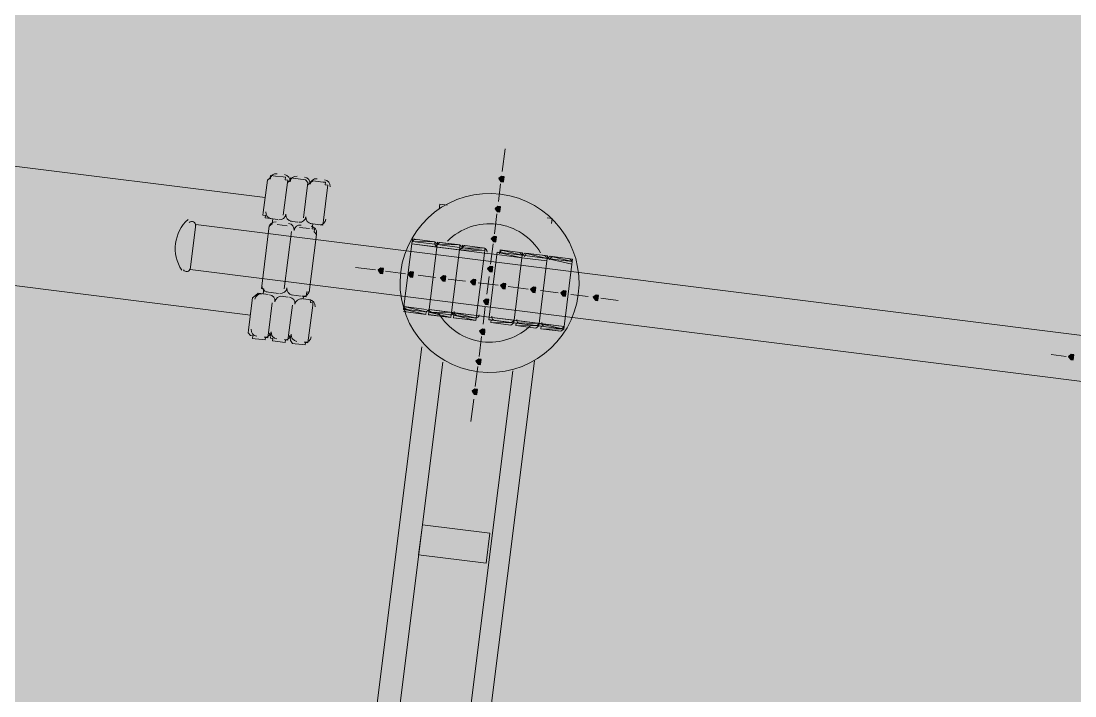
# Model space of a CAD drawing. Header units: metres. Extents: x -4 to 509425, y 7549 to 4732445.
# Drawn here: x 475975.128 to 475978.666, y 4719756.07 to 4719758.336 of the extents above; entities that cross this region are included whole.
import ezdxf

# ---------------------------------------------------------------- set-up
doc = ezdxf.new("R2010")
doc.units = ezdxf.units.M
doc.header["$LTSCALE"] = 0.01
doc.header["$MEASUREMENT"] = 0
doc.layers.get('0').update_dxf_attribs({"lineweight": 0})
doc.layers.add('_SUBESTACIÓN', color=1, linetype='Continuous')
doc.layers.add('SUBESTACION LA VID', color=253, linetype='Continuous')

# ---------------------------------------------------------------- blocks, each defined once
blk = doc.blocks.new('A$Cfff6051d')
at = {"layer": 'SUBESTACION LA VID', "transparency": 33554687}
h = blk.add_hatch(color=256, dxfattribs=at)
h.dxf.hatch_style = 2
h.paths.add_polyline_path([(475976.7486, 4719757.8049), (475976.7497, 4719757.8133), (475976.7413, 4719757.8144), (475976.7318, 4719757.807), (475976.7392, 4719757.7976), (475976.7476, 4719757.7965)])
h = blk.add_hatch(color=256, dxfattribs=at)
h.dxf.hatch_style = 2
h.paths.add_polyline_path([(475976.736, 4719757.7041), (475976.737, 4719757.7125), (475976.7286, 4719757.7136), (475976.7192, 4719757.7062), (475976.7265, 4719757.6968), (475976.7349, 4719757.6957)])
h = blk.add_hatch(color=256, dxfattribs=at)
h.dxf.hatch_style = 2
h.paths.add_polyline_path([(475976.7233, 4719757.6033), (475976.7244, 4719757.6117), (475976.716, 4719757.6128), (475976.7065, 4719757.6054), (475976.7139, 4719757.596), (475976.7223, 4719757.5949)])
h = blk.add_hatch(color=256, dxfattribs=at)
h.dxf.hatch_style = 2
h.paths.add_polyline_path([(475976.3432, 4719757.4974), (475976.3442, 4719757.5058), (475976.3358, 4719757.5069), (475976.3264, 4719757.4995), (475976.3337, 4719757.4901), (475976.3421, 4719757.489)])
h = blk.add_hatch(color=256, dxfattribs=at)
h.dxf.hatch_style = 2
h.paths.add_polyline_path([(475976.444, 4719757.4848), (475976.445, 4719757.4932), (475976.4366, 4719757.4942), (475976.4272, 4719757.4869), (475976.4345, 4719757.4774), (475976.4429, 4719757.4764)])
h = blk.add_hatch(color=256, dxfattribs=at)
h.dxf.hatch_style = 2
h.paths.add_polyline_path([(475976.7107, 4719757.5025), (475976.7118, 4719757.5109), (475976.7034, 4719757.512), (475976.6939, 4719757.5046), (475976.7013, 4719757.4952), (475976.7097, 4719757.4941)])
h = blk.add_hatch(color=256, dxfattribs=at)
h.dxf.hatch_style = 2
h.paths.add_polyline_path([(475976.5532, 4719757.4711), (475976.5542, 4719757.4795), (475976.5458, 4719757.4805), (475976.5364, 4719757.4732), (475976.5437, 4719757.4637), (475976.5521, 4719757.4627)])
h = blk.add_hatch(color=256, dxfattribs=at)
h.dxf.hatch_style = 2
h.paths.add_polyline_path([(475976.654, 4719757.4584), (475976.655, 4719757.4668), (475976.6466, 4719757.4679), (475976.6372, 4719757.4606), (475976.6445, 4719757.4511), (475976.6529, 4719757.45)])
h = blk.add_hatch(color=256, dxfattribs=at)
h.dxf.hatch_style = 2
h.paths.add_polyline_path([(475976.7548, 4719757.4458), (475976.7558, 4719757.4542), (475976.7474, 4719757.4553), (475976.738, 4719757.4479), (475976.7453, 4719757.4385), (475976.7537, 4719757.4374)])
h = blk.add_hatch(color=256, dxfattribs=at)
h.dxf.hatch_style = 2
h.paths.add_polyline_path([(475976.8556, 4719757.4332), (475976.8566, 4719757.4416), (475976.8482, 4719757.4426), (475976.8388, 4719757.4353), (475976.8461, 4719757.4258), (475976.8545, 4719757.4248)])
h = blk.add_hatch(color=256, dxfattribs=at)
h.dxf.hatch_style = 2
h.paths.add_polyline_path([(475976.9564, 4719757.4205), (475976.9575, 4719757.4289), (475976.9491, 4719757.43), (475976.9396, 4719757.4226), (475976.9469, 4719757.4132), (475976.9553, 4719757.4121)])
h = blk.add_hatch(color=256, dxfattribs=at)
h.dxf.hatch_style = 2
h.paths.add_polyline_path([(475977.0656, 4719757.4068), (475977.0667, 4719757.4152), (475977.0583, 4719757.4163), (475977.0488, 4719757.4089), (475977.0561, 4719757.3995), (475977.0645, 4719757.3984)])
h = blk.add_hatch(color=256, dxfattribs=at)
h.dxf.hatch_style = 2
h.paths.add_polyline_path([(475976.697, 4719757.3933), (475976.6981, 4719757.4017), (475976.6897, 4719757.4028), (475976.6802, 4719757.3954), (475976.6876, 4719757.386), (475976.696, 4719757.3849)])
h = blk.add_hatch(color=256, dxfattribs=at)
h.dxf.hatch_style = 2
h.paths.add_polyline_path([(475976.6844, 4719757.2925), (475976.6854, 4719757.3009), (475976.677, 4719757.302), (475976.6676, 4719757.2946), (475976.6749, 4719757.2852), (475976.6833, 4719757.2841)])
h = blk.add_hatch(color=256, dxfattribs=at)
h.dxf.hatch_style = 2
h.paths.add_polyline_path([(475976.6717, 4719757.1917), (475976.6728, 4719757.2001), (475976.6644, 4719757.2012), (475976.6549, 4719757.1938), (475976.6623, 4719757.1844), (475976.6707, 4719757.1833)])
h = blk.add_hatch(color=256, dxfattribs=at)
h.dxf.hatch_style = 2
h.paths.add_polyline_path([(475978.6617, 4719757.2067), (475978.6627, 4719757.2151), (475978.6543, 4719757.2162), (475978.6449, 4719757.2088), (475978.6522, 4719757.1994), (475978.6606, 4719757.1983)])
h = blk.add_hatch(color=256, dxfattribs=at)
h.dxf.hatch_style = 2
h.paths.add_polyline_path([(475976.6591, 4719757.0909), (475976.6602, 4719757.0993), (475976.6518, 4719757.1004), (475976.6423, 4719757.093), (475976.6496, 4719757.0836), (475976.658, 4719757.0825)])
at = {"layer": 'SUBESTACION LA VID', "lineweight": 15}
for p, q in [((475973.7465, 4719758.0192), (475975.9474, 4719757.7433)), ((475976.7529, 4719757.9068), (475976.7434, 4719757.8312)), ((475975.9548, 4719757.8021), (475975.9411, 4719757.6929)), ((475976.0073, 4719757.8126), (475975.9821, 4719757.8157)), ((475976.0745, 4719757.8041), (475976.0493, 4719757.8073)), ((475976.0083, 4719757.6845), (475976.022, 4719757.7937)), ((475976.022, 4719757.7937), (475976.0083, 4719757.6845)), ((475976.0755, 4719757.676), (475976.0892, 4719757.7852)), ((475976.0892, 4719757.7852), (475976.0755, 4719757.676)), ((475976.1417, 4719757.7957), (475976.1165, 4719757.7989)), ((475976.1427, 4719757.6676), (475976.1564, 4719757.7768)), ((475976.7381, 4719757.7892), (475976.7307, 4719757.7304)), ((475975.9642, 4719757.6729), (475975.9894, 4719757.6698)), ((475975.9726, 4719757.6719), (475975.9704, 4719757.6551)), ((475976.0314, 4719757.6645), (475976.0566, 4719757.6613)), ((475976.7255, 4719757.6884), (475976.7171, 4719757.6212)), ((475973.697, 4719757.6244), (475975.8979, 4719757.3485)), ((475975.6953, 4719757.5019), (475975.7132, 4719757.6447)), ((476071.4612, 4719745.6493), (475975.7142, 4719757.6531)), ((475975.9357, 4719757.4461), (475975.9599, 4719757.6393)), ((475975.9872, 4719757.653), (475976.0209, 4719757.6487)), ((475976.0355, 4719757.6298), (475976.0113, 4719757.4366)), ((475976.0113, 4719757.4366), (475976.0355, 4719757.6298)), ((475976.0629, 4719757.6435), (475976.0965, 4719757.6393)), ((475976.0986, 4719757.6561), (475976.1238, 4719757.6529)), ((475976.107, 4719757.655), (475976.1049, 4719757.6382)), ((475976.1195, 4719757.6193), (475976.0953, 4719757.4261)), ((475976.5091, 4719757.5961), (475976.4503, 4719757.6034)), ((475976.5931, 4719757.5855), (475976.5343, 4719757.5929)), ((475976.4398, 4719757.5877), (475976.4135, 4719757.3777)), ((475976.5238, 4719757.5772), (475976.4975, 4719757.3671)), ((475976.4975, 4719757.3671), (475976.5238, 4719757.5772)), ((475976.5994, 4719757.5677), (475976.5731, 4719757.3577)), ((475976.5731, 4719757.3577), (475976.5994, 4719757.5677)), ((475976.6771, 4719757.575), (475976.6183, 4719757.5824)), ((475976.6571, 4719757.3471), (475976.6834, 4719757.5571)), ((475976.7128, 4719757.5876), (475976.7044, 4719757.5204)), ((475976.7443, 4719757.5666), (475976.7947, 4719757.5603)), ((475976.8283, 4719757.556), (475976.8787, 4719757.5497)), ((475976.6991, 4719757.3419), (475976.7254, 4719757.5519)), ((475976.8094, 4719757.5413), (475976.7831, 4719757.3313)), ((475976.7831, 4719757.3313), (475976.8094, 4719757.5413)), ((475976.8934, 4719757.5308), (475976.8671, 4719757.3208)), ((475976.8671, 4719757.3208), (475976.8934, 4719757.5308)), ((475976.9123, 4719757.5455), (475976.9627, 4719757.5392)), ((475976.9774, 4719757.5203), (475976.9511, 4719757.3103)), ((476071.4423, 4719745.4981), (475975.6953, 4719757.5019)), ((475976.318, 4719757.5006), (475976.2508, 4719757.509)), ((475976.4188, 4719757.4879), (475976.3516, 4719757.4964)), ((475976.5196, 4719757.4753), (475976.4608, 4719757.4827)), ((475976.6204, 4719757.4627), (475976.5616, 4719757.47)), ((475976.7296, 4719757.449), (475976.6624, 4719757.4574)), ((475976.6991, 4719757.4784), (475976.6918, 4719757.4196)), ((475975.9326, 4719757.4209), (475975.9578, 4719757.4177)), ((475975.941, 4719757.4199), (475975.942, 4719757.4283)), ((475975.9924, 4719757.4219), (475975.9504, 4719757.4272)), ((475975.9998, 4719757.4125), (475976.025, 4719757.4093)), ((475976.068, 4719757.4125), (475976.0344, 4719757.4167)), ((475976.0754, 4719757.403), (475976.0764, 4719757.4114)), ((475976.8304, 4719757.4363), (475976.7632, 4719757.4448)), ((475976.9312, 4719757.4237), (475976.8724, 4719757.4311)), ((475977.032, 4719757.4111), (475976.9732, 4719757.4184)), ((475975.8916, 4719757.2981), (475975.9042, 4719757.3989)), ((475975.9714, 4719757.3904), (475975.9588, 4719757.2896)), ((475975.9588, 4719757.2896), (475975.9714, 4719757.3904)), ((475976.0386, 4719757.382), (475976.026, 4719757.2812)), ((475976.026, 4719757.2812), (475976.0386, 4719757.382)), ((475976.067, 4719757.4041), (475976.0922, 4719757.4009)), ((475976.6865, 4719757.3776), (475976.6791, 4719757.3188)), ((475977.1328, 4719757.3984), (475977.074, 4719757.4058)), ((475976.1058, 4719757.3736), (475976.0932, 4719757.2728)), ((475976.4198, 4719757.3598), (475976.4786, 4719757.3525)), ((475976.5038, 4719757.3493), (475976.5626, 4719757.3419)), ((475976.5878, 4719757.3388), (475976.6466, 4719757.3314)), ((475976.7642, 4719757.3166), (475976.7138, 4719757.323)), ((475976.8482, 4719757.3061), (475976.7978, 4719757.3124)), ((475975.9388, 4719757.2665), (475975.9136, 4719757.2697)), ((475976.6739, 4719757.2768), (475976.6654, 4719757.2096)), ((475976.9322, 4719757.2956), (475976.8818, 4719757.3019)), ((475976.006, 4719757.2581), (475975.9808, 4719757.2613)), ((475976.0732, 4719757.2497), (475976.048, 4719757.2529)), ((475976.4733, 4719757.2422), (475976.0963, 4719754.2349)), ((475978.6365, 4719757.2099), (475978.5861, 4719757.2162)), ((475976.1771, 4719754.2674), (475976.5436, 4719757.1907)), ((475976.8513, 4719757.1948), (475976.4743, 4719754.1875)), ((475976.6612, 4719757.176), (475976.6528, 4719757.1088)), ((475976.4123, 4719754.2379), (475976.7788, 4719757.1612)), ((475976.6475, 4719757.0668), (475976.6381, 4719756.9912))]:
    blk.add_line(p, q, dxfattribs=at)
at = {"layer": 'SUBESTACION LA VID', "lineweight": 0}
for p, q in [((475976.4409, 4719757.5961), (475976.5165, 4719757.5866)), ((475976.4409, 4719757.5961), (475976.5165, 4719757.5866)), ((475976.4409, 4719757.5961), (475976.5175, 4719757.595)), ((475976.4419, 4719757.6045), (475976.5175, 4719757.595)), ((475976.4419, 4719757.6045), (475976.5175, 4719757.595)), ((475976.4419, 4719757.6045), (475976.5091, 4719757.5961)), ((475976.4503, 4719757.6034), (475976.5091, 4719757.5961)), ((475976.4503, 4719757.6034), (475976.5091, 4719757.5961)), ((475976.4503, 4719757.6034), (475976.5091, 4719757.5961)), ((475976.5259, 4719757.594), (475976.6015, 4719757.5845)), ((475976.5259, 4719757.594), (475976.6015, 4719757.5845)), ((475976.5343, 4719757.5929), (475976.6015, 4719757.5845)), ((475976.5343, 4719757.5929), (475976.5931, 4719757.5855)), ((475976.5343, 4719757.5929), (475976.5931, 4719757.5855)), ((475976.5249, 4719757.5856), (475976.6005, 4719757.5761)), ((475976.5249, 4719757.5856), (475976.6005, 4719757.5761)), ((475976.5249, 4719757.5856), (475976.6015, 4719757.5845)), ((475976.5994, 4719757.5677), (475976.6845, 4719757.5655)), ((475976.6089, 4719757.575), (475976.6845, 4719757.5655)), ((475976.6089, 4719757.575), (475976.6845, 4719757.5655)), ((475976.6089, 4719757.575), (475976.6845, 4719757.5655)), ((475976.6089, 4719757.575), (475976.6845, 4719757.5655)), ((475976.6089, 4719757.575), (475976.6855, 4719757.5739)), ((475976.6099, 4719757.5834), (475976.6855, 4719757.5739)), ((475976.6099, 4719757.5834), (475976.6855, 4719757.5739)), ((475976.6099, 4719757.5834), (475976.6771, 4719757.575)), ((475976.6099, 4719757.5834), (475976.6771, 4719757.575)), ((475976.6183, 4719757.5824), (475976.6771, 4719757.575)), ((475976.6183, 4719757.5824), (475976.6771, 4719757.575)), ((475976.7265, 4719757.5603), (475976.8094, 4719757.5413)), ((475976.7349, 4719757.5592), (475976.8105, 4719757.5497)), ((475976.7349, 4719757.5592), (475976.8105, 4719757.5497)), ((475976.7359, 4719757.5676), (475976.8105, 4719757.5497)), ((475976.7359, 4719757.5676), (475976.8115, 4719757.5581)), ((475976.7359, 4719757.5676), (475976.8115, 4719757.5581)), ((475976.7359, 4719757.5676), (475976.8031, 4719757.5592)), ((475976.7359, 4719757.5676), (475976.8031, 4719757.5592)), ((475976.7443, 4719757.5666), (475976.8031, 4719757.5592)), ((475976.7443, 4719757.5666), (475976.8031, 4719757.5592)), ((475976.8199, 4719757.5571), (475976.8945, 4719757.5392)), ((475976.8199, 4719757.5571), (475976.8871, 4719757.5487)), ((475976.8199, 4719757.5571), (475976.8871, 4719757.5487)), ((475976.8199, 4719757.5571), (475976.8871, 4719757.5487)), ((475976.8199, 4719757.5571), (475976.8871, 4719757.5487)), ((475976.8283, 4719757.556), (475976.8871, 4719757.5487)), ((475976.8283, 4719757.556), (475976.8871, 4719757.5487)), ((475976.8105, 4719757.5497), (475976.8945, 4719757.5392)), ((475976.8105, 4719757.5497), (475976.8945, 4719757.5392)), ((475976.8189, 4719757.5487), (475976.8945, 4719757.5392)), ((475976.8945, 4719757.5392), (475976.9774, 4719757.5203)), ((475976.8945, 4719757.5392), (475976.9785, 4719757.5287)), ((475976.9029, 4719757.5382), (475976.9785, 4719757.5287)), ((475976.9039, 4719757.5466), (475976.9785, 4719757.5287)), ((475976.9039, 4719757.5466), (475976.9711, 4719757.5381)), ((475976.9039, 4719757.5466), (475976.9711, 4719757.5381)), ((475976.9123, 4719757.5455), (475976.9711, 4719757.5381)), ((475976.9123, 4719757.5455), (475976.9711, 4719757.5381)), ((475976.488, 4719757.3598), (475976.4135, 4719757.3777)), ((475976.4891, 4719757.3682), (475976.4135, 4719757.3777)), ((475976.487, 4719757.3514), (475976.4114, 4719757.3609)), ((475976.487, 4719757.3514), (475976.4124, 4719757.3693)), ((475976.487, 4719757.3514), (475976.4198, 4719757.3598)), ((475976.487, 4719757.3514), (475976.4198, 4719757.3598)), ((475976.5626, 4719757.3419), (475976.4954, 4719757.3503)), ((475976.571, 4719757.3409), (475976.4954, 4719757.3503)), ((475976.571, 4719757.3409), (475976.4954, 4719757.3503)), ((475976.571, 4719757.3409), (475976.4964, 4719757.3587)), ((475976.572, 4719757.3493), (475976.4964, 4719757.3587)), ((475976.572, 4719757.3493), (475976.4964, 4719757.3587)), ((475976.572, 4719757.3493), (475976.4964, 4719757.3587)), ((475976.572, 4719757.3493), (475976.4964, 4719757.3587)), ((475976.5731, 4719757.3577), (475976.4964, 4719757.3587)), ((475976.5626, 4719757.3419), (475976.5038, 4719757.3493)), ((475976.5626, 4719757.3419), (475976.5038, 4719757.3493)), ((475976.6571, 4719757.3471), (475976.5731, 4719757.3577)), ((475976.655, 4719757.3303), (475976.5804, 4719757.3482)), ((475976.656, 4719757.3387), (475976.5804, 4719757.3482)), ((475976.656, 4719757.3387), (475976.5804, 4719757.3482)), ((475976.656, 4719757.3387), (475976.5804, 4719757.3482)), ((475976.656, 4719757.3387), (475976.5804, 4719757.3482)), ((475976.656, 4719757.3387), (475976.5815, 4719757.3566)), ((475976.6466, 4719757.3314), (475976.5794, 4719757.3398)), ((475976.655, 4719757.3303), (475976.5794, 4719757.3398)), ((475976.655, 4719757.3303), (475976.5794, 4719757.3398)), ((475976.782, 4719757.3229), (475976.698, 4719757.3335)), ((475976.782, 4719757.3229), (475976.698, 4719757.3335)), ((475976.7726, 4719757.3156), (475976.7054, 4719757.324)), ((475976.782, 4719757.3229), (475976.7054, 4719757.324)), ((475976.7642, 4719757.3166), (475976.7138, 4719757.323)), ((475976.8661, 4719757.3124), (475976.782, 4719757.3229)), ((475976.8566, 4719757.3051), (475976.7894, 4719757.3135)), ((475976.8566, 4719757.3051), (475976.7894, 4719757.3135)), ((475976.8661, 4719757.3124), (475976.7894, 4719757.3135)), ((475976.8661, 4719757.3124), (475976.7904, 4719757.3219)), ((475976.8661, 4719757.3124), (475976.7904, 4719757.3219)), ((475976.8566, 4719757.3051), (475976.7978, 4719757.3124)), ((475976.9501, 4719757.3019), (475976.8661, 4719757.3124)), ((475976.9501, 4719757.3019), (475976.8745, 4719757.3114)), ((475976.9406, 4719757.2945), (475976.8734, 4719757.303)), ((475976.9406, 4719757.2945), (475976.8734, 4719757.303)), ((475976.9406, 4719757.2945), (475976.8734, 4719757.303)), ((475976.9406, 4719757.2945), (475976.8734, 4719757.303)), ((475976.9501, 4719757.3019), (475976.8734, 4719757.303)), ((475976.9406, 4719757.2945), (475976.8818, 4719757.3019))]:
    blk.add_line(p, q, dxfattribs=at)
at = {"layer": 'SUBESTACION LA VID', "lineweight": 15}
for points in [[(475975.9411, 4719757.6929), (475975.9548, 4719757.8021), (475975.9642, 4719757.8094), (475975.9653, 4719757.8178), (475975.9737, 4719757.8168), (475975.9821, 4719757.8157), (475976.0073, 4719757.8126), (475976.0157, 4719757.8115), (475976.0146, 4719757.8031), (475976.023, 4719757.8021), (475976.022, 4719757.7937), (475976.0314, 4719757.801), (475976.0325, 4719757.8094), (475976.0409, 4719757.8083), (475976.0493, 4719757.8073), (475976.0745, 4719757.8041), (475976.0829, 4719757.8031), (475976.0902, 4719757.7936), (475976.0892, 4719757.7852), (475976.0986, 4719757.7926), (475976.1081, 4719757.7999), (475976.1165, 4719757.7989), (475976.1417, 4719757.7957), (475976.1501, 4719757.7947), (475976.149, 4719757.7863), (475976.1574, 4719757.7852), (475976.1564, 4719757.7768), (475976.1427, 4719757.6676), (475976.1416, 4719757.6592), (475976.1406, 4719757.6508), (475976.1322, 4719757.6519), (475976.1238, 4719757.6529), (475976.107, 4719757.655), (475976.1049, 4719757.6382), (475976.1133, 4719757.6372), (475976.1122, 4719757.6288), (475976.1195, 4719757.6193), (475976.0953, 4719757.4261), (475976.0869, 4719757.4271), (475976.0859, 4719757.4187), (475976.0848, 4719757.4103), (475976.0764, 4719757.4114), (475976.0754, 4719757.403), (475976.0922, 4719757.4009), (475976.1006, 4719757.3998), (475976.0995, 4719757.3914), (475976.1079, 4719757.3904), (475976.1069, 4719757.382), (475976.1058, 4719757.3736), (475976.0932, 4719757.2728), (475976.0921, 4719757.2644), (475976.0911, 4719757.256), (475976.0827, 4719757.257), (475976.0816, 4719757.2486), (475976.0732, 4719757.2497), (475976.048, 4719757.2529), (475976.0396, 4719757.2539), (475976.0323, 4719757.2634), (475976.0333, 4719757.2718), (475976.026, 4719757.2812), (475976.0249, 4719757.2728), (475976.0239, 4719757.2644), (475976.0155, 4719757.2655), (475976.0144, 4719757.2571), (475976.006, 4719757.2581), (475975.9808, 4719757.2613), (475975.9724, 4719757.2623), (475975.9735, 4719757.2707), (475975.9651, 4719757.2718), (475975.9661, 4719757.2802), (475975.9588, 4719757.2896), (475975.9577, 4719757.2812), (475975.9567, 4719757.2728), (475975.9483, 4719757.2739), (475975.9472, 4719757.2655), (475975.9388, 4719757.2665), (475975.9136, 4719757.2697), (475975.9052, 4719757.2708), (475975.9063, 4719757.2792), (475975.8979, 4719757.2802), (475975.8905, 4719757.2897), (475975.8916, 4719757.2981), (475975.9042, 4719757.3989), (475975.9053, 4719757.4073), (475975.9147, 4719757.4146), (475975.9242, 4719757.422), (475975.9326, 4719757.4209), (475975.941, 4719757.4199), (475975.942, 4719757.4283), (475975.9431, 4719757.4367), (475975.9347, 4719757.4377), (475975.9357, 4719757.4461), (475975.9599, 4719757.6393), (475975.961, 4719757.6477), (475975.9704, 4719757.6551), (475975.9726, 4719757.6719), (475975.9642, 4719757.6729), (475975.9558, 4719757.674), (475975.9474, 4719757.675), (475975.9484, 4719757.6834), (475975.94, 4719757.6845), (475975.9411, 4719757.6929)], [(475976.5585, 4719757.7179), (475976.5333, 4719757.721), (475976.5312, 4719757.7042)], [(475976.8945, 4719757.6757), (475976.9113, 4719757.6736), (475976.9092, 4719757.6568)], [(476071.4423, 4719745.4981), (476071.4612, 4719745.6493), (475975.7142, 4719757.6531), (475975.6953, 4719757.5019), (476071.4423, 4719745.4981)], [(475976.5511, 4719757.5908), (475976.5343, 4719757.5929), (475976.5259, 4719757.594), (475976.5249, 4719757.5856), (475976.5238, 4719757.5772), (475976.5165, 4719757.5866), (475976.5175, 4719757.595), (475976.5091, 4719757.5961), (475976.4503, 4719757.6034), (475976.4419, 4719757.6045), (475976.4409, 4719757.5961), (475976.4398, 4719757.5877), (475976.4135, 4719757.3777), (475976.4124, 4719757.3693), (475976.4198, 4719757.3598), (475976.4786, 4719757.3525), (475976.487, 4719757.3514), (475976.488, 4719757.3598), (475976.4975, 4719757.3671), (475976.4964, 4719757.3587), (475976.4954, 4719757.3503), (475976.5038, 4719757.3493), (475976.5626, 4719757.3419), (475976.571, 4719757.3409), (475976.572, 4719757.3493), (475976.5731, 4719757.3577), (475976.5804, 4719757.3482), (475976.5794, 4719757.3398), (475976.5878, 4719757.3388), (475976.6466, 4719757.3314), (475976.655, 4719757.3303), (475976.656, 4719757.3387), (475976.6571, 4719757.3471), (475976.6991, 4719757.3419), (475976.698, 4719757.3335), (475976.7064, 4719757.3324), (475976.7054, 4719757.324), (475976.7138, 4719757.323), (475976.7642, 4719757.3166), (475976.7726, 4719757.3156), (475976.782, 4719757.3229), (475976.7831, 4719757.3313), (475976.782, 4719757.3229), (475976.7904, 4719757.3219), (475976.7894, 4719757.3135), (475976.7978, 4719757.3124), (475976.8482, 4719757.3061), (475976.8566, 4719757.3051), (475976.8661, 4719757.3124), (475976.8671, 4719757.3208), (475976.8661, 4719757.3124), (475976.8745, 4719757.3114), (475976.8734, 4719757.303), (475976.8818, 4719757.3019), (475976.9322, 4719757.2956), (475976.9406, 4719757.2945), (475976.9501, 4719757.3019), (475976.9511, 4719757.3103), (475976.9774, 4719757.5203), (475976.9785, 4719757.5287), (475976.9795, 4719757.5371), (475976.9711, 4719757.5381), (475976.9627, 4719757.5392), (475976.9123, 4719757.5455), (475976.9039, 4719757.5466), (475976.8945, 4719757.5392), (475976.8934, 4719757.5308), (475976.8945, 4719757.5392), (475976.8955, 4719757.5476), (475976.8871, 4719757.5487), (475976.8787, 4719757.5497), (475976.8283, 4719757.556), (475976.8199, 4719757.5571), (475976.8105, 4719757.5497), (475976.8094, 4719757.5413), (475976.8105, 4719757.5497), (475976.8115, 4719757.5581), (475976.8031, 4719757.5592), (475976.7947, 4719757.5603), (475976.7443, 4719757.5666), (475976.7359, 4719757.5676), (475976.7349, 4719757.5592), (475976.7265, 4719757.5603), (475976.7254, 4719757.5519), (475976.6834, 4719757.5571), (475976.6845, 4719757.5655), (475976.6855, 4719757.5739), (475976.6771, 4719757.575), (475976.6183, 4719757.5824), (475976.6099, 4719757.5834), (475976.6089, 4719757.575), (475976.5994, 4719757.5677), (475976.6005, 4719757.5761), (475976.6015, 4719757.5845), (475976.5931, 4719757.5855), (475976.5511, 4719757.5908)], [(475976.4625, 4719756.5439), (475976.4752, 4719756.6447), (475976.702, 4719756.6163), (475976.6893, 4719756.5155), (475976.4625, 4719756.5439)]]:
    blk.add_lwpolyline(points, dxfattribs=at)
at = {"layer": 'SUBESTACION LA VID'}
for points in [[(475976.7486, 4719757.8049), (475976.7497, 4719757.8133), (475976.7413, 4719757.8144), (475976.7318, 4719757.807), (475976.7392, 4719757.7976), (475976.7476, 4719757.7965)], [(475976.736, 4719757.7041), (475976.737, 4719757.7125), (475976.7286, 4719757.7136), (475976.7192, 4719757.7062), (475976.7265, 4719757.6968), (475976.7349, 4719757.6957)], [(475976.7233, 4719757.6033), (475976.7244, 4719757.6117), (475976.716, 4719757.6128), (475976.7065, 4719757.6054), (475976.7139, 4719757.596), (475976.7223, 4719757.5949)], [(475976.3432, 4719757.4974), (475976.3442, 4719757.5058), (475976.3358, 4719757.5069), (475976.3264, 4719757.4995), (475976.3337, 4719757.4901), (475976.3421, 4719757.489)], [(475976.444, 4719757.4848), (475976.445, 4719757.4932), (475976.4366, 4719757.4942), (475976.4272, 4719757.4869), (475976.4345, 4719757.4774), (475976.4429, 4719757.4764)], [(475976.7107, 4719757.5025), (475976.7118, 4719757.5109), (475976.7034, 4719757.512), (475976.6939, 4719757.5046), (475976.7013, 4719757.4952), (475976.7097, 4719757.4941)], [(475976.5532, 4719757.4711), (475976.5542, 4719757.4795), (475976.5458, 4719757.4805), (475976.5364, 4719757.4732), (475976.5437, 4719757.4637), (475976.5521, 4719757.4627)], [(475976.654, 4719757.4584), (475976.655, 4719757.4668), (475976.6466, 4719757.4679), (475976.6372, 4719757.4606), (475976.6445, 4719757.4511), (475976.6529, 4719757.45)], [(475976.7548, 4719757.4458), (475976.7558, 4719757.4542), (475976.7474, 4719757.4553), (475976.738, 4719757.4479), (475976.7453, 4719757.4385), (475976.7537, 4719757.4374)], [(475976.8556, 4719757.4332), (475976.8566, 4719757.4416), (475976.8482, 4719757.4426), (475976.8388, 4719757.4353), (475976.8461, 4719757.4258), (475976.8545, 4719757.4248)], [(475976.9564, 4719757.4205), (475976.9575, 4719757.4289), (475976.9491, 4719757.43), (475976.9396, 4719757.4226), (475976.9469, 4719757.4132), (475976.9553, 4719757.4121)], [(475977.0656, 4719757.4068), (475977.0667, 4719757.4152), (475977.0583, 4719757.4163), (475977.0488, 4719757.4089), (475977.0561, 4719757.3995), (475977.0645, 4719757.3984)], [(475976.697, 4719757.3933), (475976.6981, 4719757.4017), (475976.6897, 4719757.4028), (475976.6802, 4719757.3954), (475976.6876, 4719757.386), (475976.696, 4719757.3849)], [(475976.6844, 4719757.2925), (475976.6854, 4719757.3009), (475976.677, 4719757.302), (475976.6676, 4719757.2946), (475976.6749, 4719757.2852), (475976.6833, 4719757.2841)], [(475976.6717, 4719757.1917), (475976.6728, 4719757.2001), (475976.6644, 4719757.2012), (475976.6549, 4719757.1938), (475976.6623, 4719757.1844), (475976.6707, 4719757.1833)], [(475978.6617, 4719757.2067), (475978.6627, 4719757.2151), (475978.6543, 4719757.2162), (475978.6449, 4719757.2088), (475978.6522, 4719757.1994), (475978.6606, 4719757.1983)], [(475976.6591, 4719757.0909), (475976.6602, 4719757.0993), (475976.6518, 4719757.1004), (475976.6423, 4719757.093), (475976.6496, 4719757.0836), (475976.658, 4719757.0825)]]:
    blk.add_lwpolyline(points, close=True, dxfattribs=at)
at = {"layer": 'SUBESTACION LA VID', "lineweight": 0}
for points in [[(475976.7486, 4719757.8049), (475976.7497, 4719757.8133), (475976.7413, 4719757.8144), (475976.7318, 4719757.807), (475976.7392, 4719757.7976), (475976.7476, 4719757.7965)], [(475976.736, 4719757.7041), (475976.737, 4719757.7125), (475976.7286, 4719757.7136), (475976.7192, 4719757.7062), (475976.7265, 4719757.6968), (475976.7349, 4719757.6957)], [(475976.7233, 4719757.6033), (475976.7244, 4719757.6117), (475976.716, 4719757.6128), (475976.7065, 4719757.6054), (475976.7139, 4719757.596), (475976.7223, 4719757.5949)], [(475976.3432, 4719757.4974), (475976.3442, 4719757.5058), (475976.3358, 4719757.5069), (475976.3264, 4719757.4995), (475976.3337, 4719757.4901), (475976.3421, 4719757.489)], [(475976.444, 4719757.4848), (475976.445, 4719757.4932), (475976.4366, 4719757.4942), (475976.4272, 4719757.4869), (475976.4345, 4719757.4774), (475976.4429, 4719757.4764)], [(475976.7107, 4719757.5025), (475976.7118, 4719757.5109), (475976.7034, 4719757.512), (475976.6939, 4719757.5046), (475976.7013, 4719757.4952), (475976.7097, 4719757.4941)], [(475976.5532, 4719757.4711), (475976.5542, 4719757.4795), (475976.5458, 4719757.4805), (475976.5364, 4719757.4732), (475976.5437, 4719757.4637), (475976.5521, 4719757.4627)], [(475976.654, 4719757.4584), (475976.655, 4719757.4668), (475976.6466, 4719757.4679), (475976.6372, 4719757.4606), (475976.6445, 4719757.4511), (475976.6529, 4719757.45)], [(475976.7548, 4719757.4458), (475976.7558, 4719757.4542), (475976.7474, 4719757.4553), (475976.738, 4719757.4479), (475976.7453, 4719757.4385), (475976.7537, 4719757.4374)], [(475976.8556, 4719757.4332), (475976.8566, 4719757.4416), (475976.8482, 4719757.4426), (475976.8388, 4719757.4353), (475976.8461, 4719757.4258), (475976.8545, 4719757.4248)], [(475976.9564, 4719757.4205), (475976.9575, 4719757.4289), (475976.9491, 4719757.43), (475976.9396, 4719757.4226), (475976.9469, 4719757.4132), (475976.9553, 4719757.4121)], [(475977.0656, 4719757.4068), (475977.0667, 4719757.4152), (475977.0583, 4719757.4163), (475977.0488, 4719757.4089), (475977.0561, 4719757.3995), (475977.0645, 4719757.3984)], [(475976.697, 4719757.3933), (475976.6981, 4719757.4017), (475976.6897, 4719757.4028), (475976.6802, 4719757.3954), (475976.6876, 4719757.386), (475976.696, 4719757.3849)], [(475976.6844, 4719757.2925), (475976.6854, 4719757.3009), (475976.677, 4719757.302), (475976.6676, 4719757.2946), (475976.6749, 4719757.2852), (475976.6833, 4719757.2841)], [(475976.6717, 4719757.1917), (475976.6728, 4719757.2001), (475976.6644, 4719757.2012), (475976.6549, 4719757.1938), (475976.6623, 4719757.1844), (475976.6707, 4719757.1833)], [(475978.6617, 4719757.2067), (475978.6627, 4719757.2151), (475978.6543, 4719757.2162), (475978.6449, 4719757.2088), (475978.6522, 4719757.1994), (475978.6606, 4719757.1983)], [(475976.6591, 4719757.0909), (475976.6602, 4719757.0993), (475976.6518, 4719757.1004), (475976.6423, 4719757.093), (475976.6496, 4719757.0836), (475976.658, 4719757.0825)]]:
    blk.add_lwpolyline(points, close=True, dxfattribs=at)
for points in [[(475976.4409, 4719757.5961), (475976.5165, 4719757.5866), (475976.4409, 4719757.5961)], [(475976.5343, 4719757.5929), (475976.5931, 4719757.5855), (475976.5343, 4719757.5929)], [(475976.6834, 4719757.5571), (475976.4398, 4719757.5877), (475976.5994, 4719757.5677)], [(475976.5994, 4719757.5677), (475976.5238, 4719757.5772), (475976.4398, 4719757.5877)], [(475976.5249, 4719757.5856), (475976.6005, 4719757.5761), (475976.5249, 4719757.5856)], [(475976.7265, 4719757.5603), (475976.8105, 4719757.5497), (475976.8945, 4719757.5392)], [(475976.8934, 4719757.5308), (475976.8094, 4719757.5413), (475976.7254, 4719757.5519)], [(475976.8945, 4719757.5392), (475976.9785, 4719757.5287), (475976.8945, 4719757.5392)], [(475976.9039, 4719757.5466), (475976.9711, 4719757.5381), (475976.9039, 4719757.5466)], [(475976.488, 4719757.3598), (475976.4124, 4719757.3693), (475976.488, 4719757.3598)], [(475976.488, 4719757.3598), (475976.4124, 4719757.3693), (475976.488, 4719757.3598)], [(475976.4786, 4719757.3525), (475976.4198, 4719757.3598), (475976.4786, 4719757.3525)], [(475976.6571, 4719757.3471), (475976.4975, 4719757.3671), (475976.5731, 4719757.3577)], [(475976.9511, 4719757.3103), (475976.6991, 4719757.3419), (475976.7831, 4719757.3313)], [(475976.6466, 4719757.3314), (475976.5878, 4719757.3388), (475976.6466, 4719757.3314)], [(475976.7138, 4719757.323), (475976.7726, 4719757.3156), (475976.7054, 4719757.324)], [(475976.782, 4719757.3229), (475976.7064, 4719757.3324), (475976.782, 4719757.3229)], [(475976.8661, 4719757.3124), (475976.782, 4719757.3229), (475976.8671, 4719757.3208), (475976.9501, 4719757.3019)], [(475976.8671, 4719757.3208), (475976.7831, 4719757.3313), (475976.9511, 4719757.3103), (475976.8671, 4719757.3208)], [(475976.8566, 4719757.3051), (475976.7894, 4719757.3135), (475976.8566, 4719757.3051)], [(475976.9501, 4719757.3019), (475976.8661, 4719757.3124), (475976.9501, 4719757.3019)]]:
    blk.add_lwpolyline(points, dxfattribs=at)
at = {"layer": 'SUBESTACION LA VID'}
for points in [[(475976.8769, 4719766.927), (475976.8769, 4719766.927), (475976.8959, 4719767.0782), (475976.8959, 4719767.0782), (475976.8959, 4719767.0782), (476072.6239, 4719754.9233), (476072.6239, 4719754.9233), (476072.6239, 4719754.9233), (475976.8769, 4719766.927), (475976.8769, 4719766.927)], [(475976.8959, 4719767.0782), (475976.8959, 4719767.0782), (476072.6239, 4719754.9233), (476072.6239, 4719754.9233), (476072.6239, 4719754.9233), (476072.6429, 4719755.0745), (476072.6429, 4719755.0745), (476072.6429, 4719755.0745), (475976.8959, 4719767.0782), (475976.8959, 4719767.0782)]]:
    blk.add_open_spline(points, degree=3, knots=[0, 0, 0, 0, 1, 1, 1, 2, 2, 2, 3, 3, 3, 3], dxfattribs=at)
at = {"layer": 'SUBESTACION LA VID', "lineweight": 0}
for points in [[(475976.8769, 4719766.927), (475976.8769, 4719766.927), (475976.8959, 4719767.0782), (475976.8959, 4719767.0782), (475976.8959, 4719767.0782), (476072.6239, 4719754.9233), (476072.6239, 4719754.9233), (476072.6239, 4719754.9233), (475976.8769, 4719766.927), (475976.8769, 4719766.927)], [(475976.8959, 4719767.0782), (475976.8959, 4719767.0782), (476072.6239, 4719754.9233), (476072.6239, 4719754.9233), (476072.6239, 4719754.9233), (476072.6429, 4719755.0745), (476072.6429, 4719755.0745), (476072.6429, 4719755.0745), (475976.8959, 4719767.0782), (475976.8959, 4719767.0782)]]:
    blk.add_open_spline(points, degree=3, knots=[0, 0, 0, 0, 1, 1, 1, 2, 2, 2, 3, 3, 3, 3], dxfattribs=at)
at = {"layer": 'SUBESTACION LA VID', "lineweight": 15}
for points in [[(475975.9873, 4719757.8236), (475975.9757, 4719757.825), (475975.9651, 4719757.8168), (475975.9637, 4719757.8052)], [(475976.0309, 4719757.7968), (475976.0323, 4719757.8084), (475976.0241, 4719757.819), (475976.0125, 4719757.8204)], [(475976.0545, 4719757.8152), (475976.0429, 4719757.8166), (475976.0323, 4719757.8084), (475976.0309, 4719757.7968)], [(475976.0981, 4719757.7884), (475976.0995, 4719757.8), (475976.0913, 4719757.8106), (475976.0797, 4719757.812)], [(475976.1217, 4719757.8067), (475976.1101, 4719757.8082), (475976.0995, 4719757.8), (475976.0981, 4719757.7884)], [(475976.1653, 4719757.78), (475976.1667, 4719757.7915), (475976.1585, 4719757.8021), (475976.1469, 4719757.8036)], [(475975.95, 4719757.696), (475975.9485, 4719757.6844), (475975.9568, 4719757.6738), (475975.9684, 4719757.6724)], [(475975.6888, 4719757.6702), (475975.6405, 4719757.6266), (475975.6314, 4719757.5541), (475975.6675, 4719757.4999)], [(475975.9842, 4719757.6619), (475975.9726, 4719757.6634), (475975.962, 4719757.6552), (475975.9605, 4719757.6436)], [(475975.9936, 4719757.6692), (475976.0052, 4719757.6678), (475976.0157, 4719757.676), (475976.0172, 4719757.6876)], [(475976.0172, 4719757.6876), (475976.0157, 4719757.676), (475976.024, 4719757.6654), (475976.0356, 4719757.664)], [(475976.0608, 4719757.6608), (475976.0724, 4719757.6594), (475976.0829, 4719757.6676), (475976.0844, 4719757.6792)], [(475976.0844, 4719757.6792), (475976.0829, 4719757.6676), (475976.0912, 4719757.657), (475976.1028, 4719757.6555)], [(475976.128, 4719757.6524), (475976.1396, 4719757.6509), (475976.1501, 4719757.6591), (475976.1516, 4719757.6707)], [(475976.0445, 4719757.6329), (475976.046, 4719757.6445), (475976.0378, 4719757.6551), (475976.0262, 4719757.6566)], [(475976.0682, 4719757.6513), (475976.0566, 4719757.6528), (475976.046, 4719757.6446), (475976.0445, 4719757.6331)], [(475976.1201, 4719757.6234), (475976.1216, 4719757.635), (475976.1134, 4719757.6456), (475976.1018, 4719757.6471)], [(475976.4545, 4719757.6029), (475976.4476, 4719757.6038), (475976.4412, 4719757.5988), (475976.4403, 4719757.5919)], [(475976.5243, 4719757.5814), (475976.5252, 4719757.5883), (475976.5203, 4719757.5947), (475976.5133, 4719757.5955)], [(475976.5385, 4719757.5924), (475976.5316, 4719757.5932), (475976.5252, 4719757.5883), (475976.5243, 4719757.5814)], [(475976.6083, 4719757.5708), (475976.6092, 4719757.5778), (475976.6043, 4719757.5841), (475976.5973, 4719757.585)], [(475976.6225, 4719757.5818), (475976.6156, 4719757.5827), (475976.6092, 4719757.5778), (475976.6083, 4719757.5708)], [(475976.6924, 4719757.5603), (475976.6932, 4719757.5672), (475976.6883, 4719757.5736), (475976.6813, 4719757.5745)], [(475976.7485, 4719757.566), (475976.7416, 4719757.5669), (475976.7352, 4719757.562), (475976.7344, 4719757.555)], [(475976.81, 4719757.5455), (475976.8108, 4719757.5525), (475976.8059, 4719757.5589), (475976.7989, 4719757.5597)], [(475976.8325, 4719757.5555), (475976.8256, 4719757.5564), (475976.8192, 4719757.5515), (475976.8184, 4719757.5445)], [(475976.894, 4719757.535), (475976.8948, 4719757.542), (475976.8899, 4719757.5483), (475976.8829, 4719757.5492)], [(475976.9165, 4719757.545), (475976.9096, 4719757.5459), (475976.9032, 4719757.5409), (475976.9024, 4719757.534)], [(475976.978, 4719757.5245), (475976.9788, 4719757.5314), (475976.9739, 4719757.5378), (475976.9669, 4719757.5387)], [(475975.9363, 4719757.4504), (475975.9348, 4719757.4388), (475975.9429, 4719757.4282), (475975.9545, 4719757.4267)], [(475975.9368, 4719757.4204), (475975.9252, 4719757.4218), (475975.9146, 4719757.4136), (475975.9131, 4719757.402)], [(475975.9803, 4719757.3936), (475975.9818, 4719757.4052), (475975.9736, 4719757.4158), (475975.962, 4719757.4172)], [(475976.004, 4719757.412), (475975.9924, 4719757.4134), (475975.9818, 4719757.4052), (475975.9803, 4719757.3936)], [(475975.9965, 4719757.4214), (475976.0081, 4719757.4199), (475976.0187, 4719757.4281), (475976.0202, 4719757.4397)], [(475976.0203, 4719757.4399), (475976.0188, 4719757.4283), (475976.0269, 4719757.4176), (475976.0385, 4719757.4162)], [(475976.0721, 4719757.4119), (475976.0837, 4719757.4104), (475976.0943, 4719757.4186), (475976.0958, 4719757.4302)], [(475976.0475, 4719757.3852), (475976.049, 4719757.3968), (475976.0408, 4719757.4073), (475976.0292, 4719757.4088)], [(475976.0712, 4719757.4035), (475976.0596, 4719757.405), (475976.049, 4719757.3968), (475976.0475, 4719757.3852)], [(475976.1147, 4719757.3767), (475976.1162, 4719757.3883), (475976.108, 4719757.3989), (475976.0964, 4719757.4004)], [(475976.414, 4719757.3819), (475976.4131, 4719757.3749), (475976.4181, 4719757.3686), (475976.425, 4719757.3677)], [(475976.4838, 4719757.3603), (475976.4908, 4719757.3595), (475976.4971, 4719757.3644), (475976.498, 4719757.3713)], [(475976.498, 4719757.3713), (475976.4971, 4719757.3644), (475976.5021, 4719757.358), (475976.509, 4719757.3572)], [(475976.5678, 4719757.3498), (475976.5748, 4719757.3489), (475976.5811, 4719757.3539), (475976.582, 4719757.3608)], [(475976.582, 4719757.3608), (475976.5811, 4719757.3539), (475976.5861, 4719757.3475), (475976.593, 4719757.3466)], [(475976.6518, 4719757.3393), (475976.6588, 4719757.3384), (475976.6652, 4719757.3433), (475976.666, 4719757.3503)], [(475976.708, 4719757.345), (475976.7072, 4719757.3381), (475976.7121, 4719757.3317), (475976.719, 4719757.3308)], [(475976.7694, 4719757.3245), (475976.7764, 4719757.3236), (475976.7828, 4719757.3286), (475976.7836, 4719757.3355)], [(475976.792, 4719757.3345), (475976.7912, 4719757.3275), (475976.7961, 4719757.3212), (475976.803, 4719757.3203)], [(475976.8534, 4719757.314), (475976.8604, 4719757.3131), (475976.8668, 4719757.318), (475976.8676, 4719757.325)], [(475976.876, 4719757.324), (475976.8752, 4719757.317), (475976.8801, 4719757.3106), (475976.8871, 4719757.3098)], [(475976.9375, 4719757.3035), (475976.9444, 4719757.3026), (475976.9508, 4719757.3075), (475976.9516, 4719757.3145)], [(475975.9005, 4719757.3012), (475975.899, 4719757.2896), (475975.9073, 4719757.279), (475975.9189, 4719757.2776)], [(475975.9441, 4719757.2744), (475975.9557, 4719757.273), (475975.9662, 4719757.2812), (475975.9677, 4719757.2928)], [(475975.9677, 4719757.2928), (475975.9662, 4719757.2812), (475975.9745, 4719757.2706), (475975.9861, 4719757.2691)], [(475976.0113, 4719757.266), (475976.0229, 4719757.2645), (475976.0334, 4719757.2728), (475976.0349, 4719757.2844)], [(475976.0349, 4719757.2844), (475976.0334, 4719757.2728), (475976.0417, 4719757.2622), (475976.0533, 4719757.2607)], [(475976.0785, 4719757.2576), (475976.0901, 4719757.2561), (475976.1006, 4719757.2643), (475976.1021, 4719757.2759)]]:
    blk.add_open_spline(points, degree=3, dxfattribs=at)
for points, knots in [([(475976.4025, 4719757.4942), (475976.3819, 4719757.3295), (475976.4986, 4719757.1793), (475976.6633, 4719757.1586), (475976.828, 4719757.138), (475976.9783, 4719757.2548), (475976.9989, 4719757.4195), (475977.0196, 4719757.5842), (475976.9028, 4719757.7344), (475976.7381, 4719757.7551), (475976.5734, 4719757.7757), (475976.4232, 4719757.6589), (475976.4025, 4719757.4942)], [0, 0, 0, 0, 1, 1, 1, 2, 2, 2, 3, 3, 3, 4, 4, 4, 4]), ([(475975.7137, 4719757.6489), (475975.7144, 4719757.6541), (475975.7117, 4719757.6592), (475975.707, 4719757.6617), (475975.7023, 4719757.6641), (475975.6965, 4719757.6634), (475975.6926, 4719757.6599)], [0, 0, 0, 0, 1, 1, 1, 2, 2, 2, 2]), ([(475976.8721, 4719757.5579), (475976.8408, 4719757.611), (475976.7866, 4719757.6466), (475976.7255, 4719757.6543), (475976.6643, 4719757.6619), (475976.603, 4719757.6408), (475976.5596, 4719757.5971)], [0, 0, 0, 0, 1, 1, 1, 2, 2, 2, 2]), ([(475975.6726, 4719757.5006), (475975.6756, 4719757.4962), (475975.6809, 4719757.4941), (475975.6861, 4719757.4953), (475975.6913, 4719757.4965), (475975.6951, 4719757.5008), (475975.6958, 4719757.5061)], [0, 0, 0, 0, 1, 1, 1, 2, 2, 2, 2]), ([(475976.5297, 4719757.3552), (475976.5611, 4719757.3024), (475976.6151, 4719757.2671), (475976.676, 4719757.2594), (475976.7369, 4719757.2518), (475976.7979, 4719757.2727), (475976.8413, 4719757.3161)], [0, 0, 0, 0, 1, 1, 1, 2, 2, 2, 2])]:
    blk.add_open_spline(points, degree=3, knots=knots, dxfattribs=at)

msp = doc.modelspace()

# ---------------------------------------------------------------- hatches: boundary and pattern name
at = {"layer": '_SUBESTACIÓN', "transparency": 33554559}
h = msp.add_hatch(color=1, dxfattribs=at)
h.dxf.hatch_style = 1
h.paths.add_polyline_path([(475968.6399, 4719805.825), (476089.9386, 4719790.615), (476078.1686, 4719696.74), (475956.8686, 4719711.9502)])

# ---------------------------------------------------------------- block references
at = {"linetype": 'Continuous'}
msp.add_blockref('A$Cfff6051d', (0, 0), dxfattribs=at)

doc.saveas('drawing.dxf')
